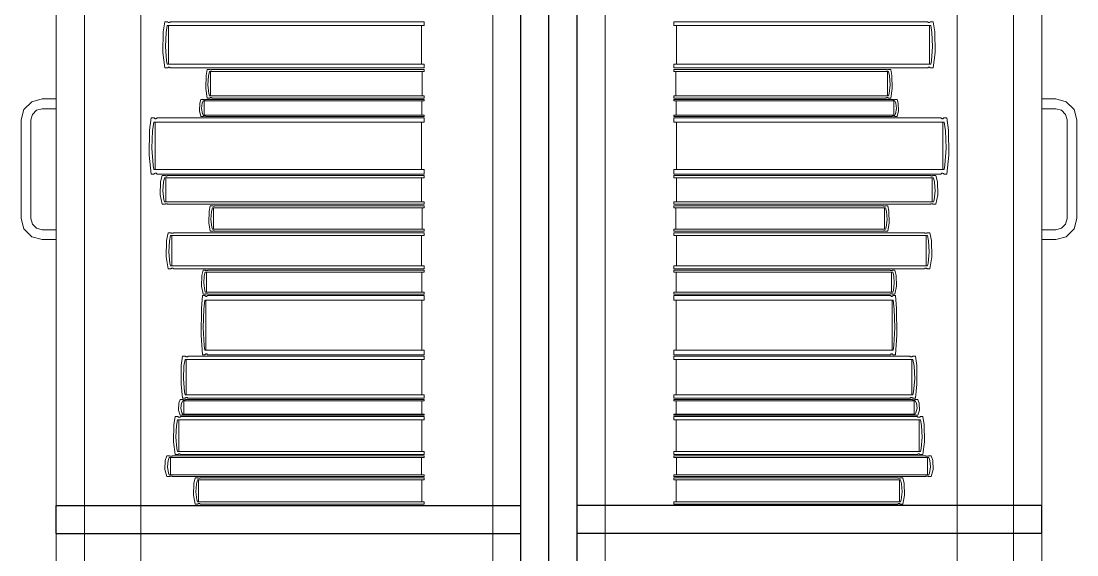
# Model space of a CAD drawing. Header units: inches. Extents: x -19 to 5698, y -728 to 92.
# Drawn here: x 105.296 to 106.046, y 35.725 to 36.104 of the extents above; entities that cross this region are included whole.
import ezdxf

# ---------------------------------------------------------------- set-up
doc = ezdxf.new("R2010")
doc.units = ezdxf.units.IN
doc.header["$MEASUREMENT"] = 0
doc.set_wipeout_variables(frame=1)
doc.linetypes.add('Wipeout_Contour', pattern=[1, 0, -1])
doc.layers.add('Interior - Mobiliario', color=7, linetype='Continuous')

msp = doc.modelspace()

# ---------------------------------------------------------------- linework, layer by layer
at = {"layer": 'Interior - Mobiliario', "color": 175, "linetype": 'Continuous', "lineweight": 13}
for p, q in [((105.34118, 36.48), (105.34118, 35.02)), ((105.65118, 35.02), (105.65118, 36.48)), ((105.69118, 35.02), (105.69118, 36.48)), ((106.00118, 36.48), (106.00118, 35.02)), ((105.39818, 36.10378), (105.39718, 36.09659)), ((105.40019, 36.10378), (105.39818, 36.10378)), ((105.39918, 36.09625), (105.40003, 36.10116)), ((105.40003, 36.10116), (105.58252, 36.10116)), ((105.40029, 36.10366), (105.40019, 36.10378)), ((105.40052, 36.10346), (105.40029, 36.10366)), ((105.40078, 36.10332), (105.40052, 36.10346)), ((105.40104, 36.10324), (105.40078, 36.10332)), ((105.40095, 36.10116), (105.40095, 36.07361)), ((105.40132, 36.10324), (105.40104, 36.10324)), ((105.40158, 36.1033), (105.40132, 36.10324)), ((105.40184, 36.10342), (105.40158, 36.1033)), ((105.40208, 36.10361), (105.40184, 36.10342)), ((105.40223, 36.10378), (105.40208, 36.10361)), ((105.58252, 36.10378), (105.40223, 36.10378)), ((105.58068, 36.07361), (105.58068, 36.10116)), ((105.58252, 36.10116), (105.58252, 36.10378)), ((105.75984, 36.10116), (105.75984, 36.10378)), ((105.75984, 36.10378), (105.94013, 36.10378)), ((105.94234, 36.10116), (105.75984, 36.10116)), ((105.76168, 36.07361), (105.76168, 36.10116)), ((105.94013, 36.10378), (105.94029, 36.10361)), ((105.94029, 36.10361), (105.94052, 36.10342)), ((105.94052, 36.10342), (105.94078, 36.1033)), ((105.94078, 36.1033), (105.94105, 36.10324)), ((105.94105, 36.10324), (105.94132, 36.10324)), ((105.94132, 36.10324), (105.94159, 36.10332)), ((105.94141, 36.10116), (105.94141, 36.07361)), ((105.94159, 36.10332), (105.94184, 36.10346)), ((105.94184, 36.10346), (105.94207, 36.10366)), ((105.94207, 36.10366), (105.94218, 36.10378)), ((105.94218, 36.10378), (105.94418, 36.10378)), ((105.94318, 36.09625), (105.94234, 36.10116)), ((105.94418, 36.10378), (105.94519, 36.09659)), ((105.39718, 36.09659), (105.39695, 36.08192)), ((105.39871, 36.08615), (105.39918, 36.09625)), ((105.94365, 36.08615), (105.94318, 36.09625)), ((105.94519, 36.09659), (105.94542, 36.08192)), ((105.39948, 36.0761), (105.39871, 36.08615)), ((105.94288, 36.0761), (105.94365, 36.08615)), ((105.39695, 36.08192), (105.39818, 36.07099)), ((105.40003, 36.07361), (105.39948, 36.0761)), ((105.94234, 36.07361), (105.94288, 36.0761)), ((105.94542, 36.08192), (105.94418, 36.07099)), ((105.39818, 36.07099), (105.40019, 36.07099)), ((105.58252, 36.07361), (105.40003, 36.07361)), ((105.40019, 36.07099), (105.40034, 36.07116)), ((105.40034, 36.07116), (105.40058, 36.07135)), ((105.40058, 36.07135), (105.40083, 36.07147)), ((105.40083, 36.07147), (105.4011, 36.07153)), ((105.4011, 36.07153), (105.40137, 36.07153)), ((105.40137, 36.07153), (105.40164, 36.07145)), ((105.40164, 36.07145), (105.40189, 36.07131)), ((105.40189, 36.07131), (105.40213, 36.07111)), ((105.40213, 36.07111), (105.40223, 36.07099)), ((105.40223, 36.07099), (105.58252, 36.07099)), ((105.42841, 36.06999), (105.42757, 36.06552)), ((105.43009, 36.06999), (105.42841, 36.06999)), ((105.42924, 36.0653), (105.42995, 36.06836)), ((105.42995, 36.06836), (105.58252, 36.06836)), ((105.43017, 36.06991), (105.43009, 36.06999)), ((105.43037, 36.06978), (105.43017, 36.06991)), ((105.43058, 36.0697), (105.43037, 36.06978)), ((105.4308, 36.06965), (105.43058, 36.0697)), ((105.43072, 36.06836), (105.43072, 36.05124)), ((105.43103, 36.06965), (105.4308, 36.06965)), ((105.43125, 36.06968), (105.43103, 36.06965)), ((105.43147, 36.06976), (105.43125, 36.06968)), ((105.43167, 36.06988), (105.43147, 36.06976)), ((105.43179, 36.06999), (105.43167, 36.06988)), ((105.58252, 36.06999), (105.43179, 36.06999)), ((105.58098, 36.05124), (105.58098, 36.06836)), ((105.58252, 36.07099), (105.58252, 36.07361)), ((105.58252, 36.06836), (105.58252, 36.06999)), ((105.75984, 36.07099), (105.75984, 36.07361)), ((105.75984, 36.07361), (105.94234, 36.07361)), ((105.94013, 36.07099), (105.75984, 36.07099)), ((105.75984, 36.06836), (105.75984, 36.06999)), ((105.75984, 36.06999), (105.91057, 36.06999)), ((105.91241, 36.06836), (105.75984, 36.06836)), ((105.76138, 36.05124), (105.76138, 36.06836)), ((105.91057, 36.06999), (105.9107, 36.06988)), ((105.9107, 36.06988), (105.9109, 36.06976)), ((105.9109, 36.06976), (105.91111, 36.06968)), ((105.91111, 36.06968), (105.91133, 36.06965)), ((105.91133, 36.06965), (105.91156, 36.06965)), ((105.91156, 36.06965), (105.91178, 36.0697)), ((105.91164, 36.06836), (105.91164, 36.05124)), ((105.91178, 36.0697), (105.912, 36.06978)), ((105.912, 36.06978), (105.91219, 36.06991)), ((105.91219, 36.06991), (105.91228, 36.06999)), ((105.91228, 36.06999), (105.91395, 36.06999)), ((105.91312, 36.0653), (105.91241, 36.06836)), ((105.91395, 36.06999), (105.9148, 36.06552)), ((105.94024, 36.07111), (105.94013, 36.07099)), ((105.94047, 36.07131), (105.94024, 36.07111)), ((105.94072, 36.07145), (105.94047, 36.07131)), ((105.94099, 36.07153), (105.94072, 36.07145)), ((105.94126, 36.07153), (105.94099, 36.07153)), ((105.94153, 36.07147), (105.94126, 36.07153)), ((105.94179, 36.07135), (105.94153, 36.07147)), ((105.94202, 36.07116), (105.94179, 36.07135)), ((105.94218, 36.07099), (105.94202, 36.07116)), ((105.94418, 36.07099), (105.94218, 36.07099)), ((105.42757, 36.06552), (105.42738, 36.0564)), ((105.42885, 36.05903), (105.42924, 36.0653)), ((105.91351, 36.05903), (105.91312, 36.0653)), ((105.9148, 36.06552), (105.91499, 36.0564)), ((105.42738, 36.0564), (105.42841, 36.04961)), ((105.4295, 36.05278), (105.42885, 36.05903)), ((105.42995, 36.05124), (105.4295, 36.05278)), ((105.91241, 36.05124), (105.91287, 36.05278)), ((105.91287, 36.05278), (105.91351, 36.05903)), ((105.91499, 36.0564), (105.91395, 36.04961)), ((105.30368, 36.04699), (105.29819, 36.0415)), ((105.31118, 36.049), (105.30368, 36.04699)), ((105.32118, 36.049), (105.31118, 36.049)), ((105.32118, 36.042), (105.32118, 36.049)), ((105.42303, 36.04597), (105.42283, 36.04058)), ((105.4239, 36.04861), (105.42303, 36.04597)), ((105.42562, 36.04861), (105.4239, 36.04861)), ((105.42435, 36.04214), (105.42476, 36.04584)), ((105.42476, 36.04584), (105.42548, 36.04764)), ((105.42548, 36.04764), (105.58252, 36.04764)), ((105.42571, 36.04856), (105.42562, 36.04861)), ((105.42591, 36.04849), (105.42571, 36.04856)), ((105.42613, 36.04844), (105.42591, 36.04849)), ((105.42636, 36.04841), (105.42613, 36.04844)), ((105.42628, 36.04764), (105.42628, 36.03753)), ((105.42659, 36.04841), (105.42636, 36.04841)), ((105.42682, 36.04843), (105.42659, 36.04841)), ((105.42704, 36.04847), (105.42682, 36.04843)), ((105.42725, 36.04854), (105.42704, 36.04847)), ((105.42738, 36.04861), (105.42725, 36.04854)), ((105.58252, 36.04861), (105.42738, 36.04861)), ((105.42841, 36.04961), (105.43009, 36.04961)), ((105.58252, 36.05124), (105.42995, 36.05124)), ((105.43009, 36.04961), (105.43021, 36.04972)), ((105.43021, 36.04972), (105.43041, 36.04983)), ((105.43041, 36.04983), (105.43063, 36.04991)), ((105.43063, 36.04991), (105.43085, 36.04995)), ((105.43085, 36.04995), (105.43108, 36.04994)), ((105.43108, 36.04994), (105.4313, 36.0499)), ((105.4313, 36.0499), (105.43151, 36.04981)), ((105.43151, 36.04981), (105.43171, 36.04969)), ((105.43171, 36.04969), (105.43179, 36.04961)), ((105.43179, 36.04961), (105.58252, 36.04961)), ((105.58094, 36.03753), (105.58094, 36.04764)), ((105.58252, 36.04961), (105.58252, 36.05124)), ((105.58252, 36.04764), (105.58252, 36.04861)), ((105.75984, 36.04961), (105.75984, 36.05124)), ((105.75984, 36.05124), (105.91241, 36.05124)), ((105.91057, 36.04961), (105.75984, 36.04961)), ((105.75984, 36.04764), (105.75984, 36.04861)), ((105.75984, 36.04861), (105.91498, 36.04861)), ((105.91688, 36.04764), (105.75984, 36.04764)), ((105.76142, 36.03753), (105.76142, 36.04764)), ((105.91066, 36.04969), (105.91057, 36.04961)), ((105.91085, 36.04981), (105.91066, 36.04969)), ((105.91106, 36.0499), (105.91085, 36.04981)), ((105.91128, 36.04994), (105.91106, 36.0499)), ((105.91151, 36.04995), (105.91128, 36.04994)), ((105.91174, 36.04991), (105.91151, 36.04995)), ((105.91195, 36.04983), (105.91174, 36.04991)), ((105.91215, 36.04972), (105.91195, 36.04983)), ((105.91228, 36.04961), (105.91215, 36.04972)), ((105.91395, 36.04961), (105.91228, 36.04961)), ((105.91498, 36.04861), (105.91511, 36.04854)), ((105.91511, 36.04854), (105.91532, 36.04847)), ((105.91532, 36.04847), (105.91554, 36.04843)), ((105.91554, 36.04843), (105.91577, 36.04841)), ((105.91577, 36.04841), (105.916, 36.04841)), ((105.916, 36.04841), (105.91623, 36.04844)), ((105.91609, 36.04764), (105.91609, 36.03753)), ((105.91623, 36.04844), (105.91645, 36.04849)), ((105.91645, 36.04849), (105.91665, 36.04856)), ((105.91665, 36.04856), (105.91674, 36.04861)), ((105.91674, 36.04861), (105.91846, 36.04861)), ((105.91761, 36.04584), (105.91688, 36.04764)), ((105.91801, 36.04214), (105.91761, 36.04584)), ((105.91846, 36.04861), (105.91933, 36.04597)), ((105.91933, 36.04597), (105.91953, 36.04058)), ((106.02118, 36.049), (106.03118, 36.049)), ((106.02118, 36.042), (106.02118, 36.049)), ((106.03118, 36.049), (106.03868, 36.04699)), ((106.03868, 36.04699), (106.04417, 36.0415)), ((105.29819, 36.0415), (105.29618, 36.034)), ((105.30318, 36.034), (105.30425, 36.038)), ((105.30425, 36.038), (105.30718, 36.04093)), ((105.30718, 36.04093), (105.31118, 36.042)), ((105.31118, 36.042), (105.32118, 36.042)), ((105.42283, 36.04058), (105.4239, 36.03657)), ((105.42501, 36.03844), (105.42435, 36.04214)), ((105.42548, 36.03753), (105.42501, 36.03844)), ((105.58252, 36.03753), (105.42548, 36.03753)), ((105.58252, 36.03657), (105.58252, 36.03753)), ((105.75984, 36.03657), (105.75984, 36.03753)), ((105.75984, 36.03753), (105.91688, 36.03753)), ((105.91688, 36.03753), (105.91735, 36.03844)), ((105.91735, 36.03844), (105.91801, 36.04214)), ((105.91953, 36.04058), (105.91846, 36.03657)), ((106.03118, 36.042), (106.02118, 36.042)), ((106.03518, 36.04093), (106.03118, 36.042)), ((106.03811, 36.038), (106.03518, 36.04093)), ((106.03918, 36.034), (106.03811, 36.038)), ((106.04417, 36.0415), (106.04618, 36.034)), ((105.29618, 36.034), (105.29618, 35.964)), ((105.30318, 35.964), (105.30318, 36.034)), ((105.38852, 36.03557), (105.38745, 36.02678)), ((105.39062, 36.03557), (105.38852, 36.03557)), ((105.38956, 36.02637), (105.39046, 36.03236)), ((105.39046, 36.03236), (105.58252, 36.03236)), ((105.39073, 36.03541), (105.39062, 36.03557)), ((105.39098, 36.03517), (105.39073, 36.03541)), ((105.39124, 36.035), (105.39098, 36.03517)), ((105.39152, 36.03491), (105.39124, 36.035)), ((105.39143, 36.03236), (105.39143, 35.99872)), ((105.39181, 36.0349), (105.39152, 36.03491)), ((105.39209, 36.03497), (105.39181, 36.0349)), ((105.39236, 36.03512), (105.39209, 36.03497)), ((105.39261, 36.03535), (105.39236, 36.03512)), ((105.39277, 36.03557), (105.39261, 36.03535)), ((105.58252, 36.03557), (105.39277, 36.03557)), ((105.4239, 36.03657), (105.42562, 36.03657)), ((105.42562, 36.03657), (105.42575, 36.03663)), ((105.42575, 36.03663), (105.42596, 36.0367)), ((105.42596, 36.0367), (105.42618, 36.03675)), ((105.42618, 36.03675), (105.42641, 36.03677)), ((105.42641, 36.03677), (105.42664, 36.03677)), ((105.42664, 36.03677), (105.42687, 36.03674)), ((105.42687, 36.03674), (105.42709, 36.03669)), ((105.42709, 36.03669), (105.42729, 36.03662)), ((105.42729, 36.03662), (105.42738, 36.03657)), ((105.42738, 36.03657), (105.58252, 36.03657)), ((105.58058, 35.99872), (105.58058, 36.03236)), ((105.58252, 36.03236), (105.58252, 36.03557)), ((105.91498, 36.03657), (105.75984, 36.03657)), ((105.75984, 36.03236), (105.75984, 36.03557)), ((105.75984, 36.03557), (105.94959, 36.03557)), ((105.95191, 36.03236), (105.75984, 36.03236)), ((105.76178, 35.99872), (105.76178, 36.03236)), ((105.91507, 36.03662), (105.91498, 36.03657)), ((105.91527, 36.03669), (105.91507, 36.03662)), ((105.91549, 36.03674), (105.91527, 36.03669)), ((105.91572, 36.03677), (105.91549, 36.03674)), ((105.91595, 36.03677), (105.91572, 36.03677)), ((105.91618, 36.03675), (105.91595, 36.03677)), ((105.9164, 36.0367), (105.91618, 36.03675)), ((105.91661, 36.03663), (105.9164, 36.0367)), ((105.91674, 36.03657), (105.91661, 36.03663)), ((105.91846, 36.03657), (105.91674, 36.03657)), ((105.94959, 36.03557), (105.94975, 36.03535)), ((105.94975, 36.03535), (105.95, 36.03512)), ((105.95, 36.03512), (105.95027, 36.03497)), ((105.95027, 36.03497), (105.95055, 36.0349)), ((105.95055, 36.0349), (105.95084, 36.03491)), ((105.95084, 36.03491), (105.95112, 36.035)), ((105.95094, 36.03236), (105.95094, 35.99872)), ((105.95112, 36.035), (105.95139, 36.03517)), ((105.95139, 36.03517), (105.95163, 36.03541)), ((105.95163, 36.03541), (105.95174, 36.03557)), ((105.95174, 36.03557), (105.95385, 36.03557)), ((105.9528, 36.02637), (105.95191, 36.03236)), ((105.95385, 36.03557), (105.95491, 36.02678)), ((106.03918, 35.964), (106.03918, 36.034)), ((106.04618, 36.034), (106.04618, 35.964)), ((105.38745, 36.02678), (105.38721, 36.00887)), ((105.38907, 36.01404), (105.38956, 36.02637)), ((105.95329, 36.01404), (105.9528, 36.02637)), ((105.95491, 36.02678), (105.95515, 36.00887)), ((105.38721, 36.00887), (105.38852, 35.99551)), ((105.38988, 36.00176), (105.38907, 36.01404)), ((105.95248, 36.00176), (105.95329, 36.01404)), ((105.95515, 36.00887), (105.95385, 35.99551)), ((105.39046, 35.99872), (105.38988, 36.00176)), ((105.95191, 35.99872), (105.95248, 36.00176)), ((105.38852, 35.99551), (105.39062, 35.99551)), ((105.58252, 35.99872), (105.39046, 35.99872)), ((105.39062, 35.99551), (105.39078, 35.99573)), ((105.39078, 35.99573), (105.39103, 35.99596)), ((105.39103, 35.99596), (105.3913, 35.99611)), ((105.3913, 35.99611), (105.39159, 35.99618)), ((105.39159, 35.99618), (105.39187, 35.99618)), ((105.39187, 35.99618), (105.39215, 35.99608)), ((105.39215, 35.99608), (105.39242, 35.99591)), ((105.39242, 35.99591), (105.39266, 35.99567)), ((105.39266, 35.99567), (105.39277, 35.99551)), ((105.39277, 35.99551), (105.58252, 35.99551)), ((105.39628, 35.99451), (105.39527, 35.99003)), ((105.39831, 35.99451), (105.39628, 35.99451)), ((105.39729, 35.98982), (105.39815, 35.99288)), ((105.39815, 35.99288), (105.58252, 35.99288)), ((105.39841, 35.99444), (105.39831, 35.99451)), ((105.39865, 35.99431), (105.39841, 35.99444)), ((105.3989, 35.99422), (105.39865, 35.99431)), ((105.39917, 35.99418), (105.3989, 35.99422)), ((105.39908, 35.99288), (105.39908, 35.9757)), ((105.39945, 35.99417), (105.39917, 35.99418)), ((105.39972, 35.99421), (105.39945, 35.99417)), ((105.39998, 35.99429), (105.39972, 35.99421)), ((105.40022, 35.99441), (105.39998, 35.99429)), ((105.40037, 35.99451), (105.40022, 35.99441)), ((105.58252, 35.99451), (105.40037, 35.99451)), ((105.58066, 35.9757), (105.58066, 35.99288)), ((105.58252, 35.99551), (105.58252, 35.99872)), ((105.58252, 35.99288), (105.58252, 35.99451)), ((105.75984, 35.99551), (105.75984, 35.99872)), ((105.75984, 35.99872), (105.95191, 35.99872)), ((105.94959, 35.99551), (105.75984, 35.99551)), ((105.75984, 35.99288), (105.75984, 35.99451)), ((105.75984, 35.99451), (105.94199, 35.99451)), ((105.94422, 35.99288), (105.75984, 35.99288)), ((105.7617, 35.9757), (105.7617, 35.99288)), ((105.94199, 35.99451), (105.94214, 35.99441)), ((105.94214, 35.99441), (105.94238, 35.99429)), ((105.94238, 35.99429), (105.94264, 35.99421)), ((105.94264, 35.99421), (105.94292, 35.99417)), ((105.94292, 35.99417), (105.94319, 35.99418)), ((105.94319, 35.99418), (105.94346, 35.99422)), ((105.94328, 35.99288), (105.94328, 35.9757)), ((105.94346, 35.99422), (105.94372, 35.99431)), ((105.94372, 35.99431), (105.94395, 35.99444)), ((105.94395, 35.99444), (105.94405, 35.99451)), ((105.94405, 35.99451), (105.94608, 35.99451)), ((105.94507, 35.98982), (105.94422, 35.99288)), ((105.94608, 35.99451), (105.9471, 35.99003)), ((105.9497, 35.99567), (105.94959, 35.99551)), ((105.94994, 35.99591), (105.9497, 35.99567)), ((105.95021, 35.99608), (105.94994, 35.99591)), ((105.95049, 35.99618), (105.95021, 35.99608)), ((105.95078, 35.99618), (105.95049, 35.99618)), ((105.95106, 35.99611), (105.95078, 35.99618)), ((105.95133, 35.99596), (105.95106, 35.99611)), ((105.95158, 35.99573), (105.95133, 35.99596)), ((105.95174, 35.99551), (105.95158, 35.99573)), ((105.95385, 35.99551), (105.95174, 35.99551)), ((105.39527, 35.99003), (105.39503, 35.98088)), ((105.39682, 35.98352), (105.39729, 35.98982)), ((105.94555, 35.98352), (105.94507, 35.98982)), ((105.9471, 35.99003), (105.94733, 35.98088)), ((105.39503, 35.98088), (105.39628, 35.97407)), ((105.39759, 35.97725), (105.39682, 35.98352)), ((105.94477, 35.97725), (105.94555, 35.98352)), ((105.94733, 35.98088), (105.94608, 35.97407)), ((105.39628, 35.97407), (105.39831, 35.97407)), ((105.39815, 35.9757), (105.39759, 35.97725)), ((105.58252, 35.9757), (105.39815, 35.9757)), ((105.39831, 35.97407), (105.39846, 35.97418)), ((105.39846, 35.97418), (105.3987, 35.97429)), ((105.3987, 35.97429), (105.39896, 35.97437)), ((105.39896, 35.97437), (105.39923, 35.97441)), ((105.39923, 35.97441), (105.39951, 35.9744)), ((105.39951, 35.9744), (105.39978, 35.97436)), ((105.39978, 35.97436), (105.40003, 35.97427)), ((105.40003, 35.97427), (105.40027, 35.97414)), ((105.40027, 35.97414), (105.40037, 35.97407)), ((105.40037, 35.97407), (105.58252, 35.97407)), ((105.43057, 35.97307), (105.42974, 35.96908)), ((105.43222, 35.97307), (105.43057, 35.97307)), ((105.43139, 35.96889), (105.43209, 35.97161)), ((105.43209, 35.97161), (105.58252, 35.97161)), ((105.43231, 35.97299), (105.43222, 35.97307)), ((105.4325, 35.97288), (105.43231, 35.97299)), ((105.43271, 35.97281), (105.4325, 35.97288)), ((105.43293, 35.97277), (105.43271, 35.97281)), ((105.43285, 35.97161), (105.43285, 35.95633)), ((105.43315, 35.97276), (105.43293, 35.97277)), ((105.43337, 35.97279), (105.43315, 35.97276)), ((105.43359, 35.97286), (105.43337, 35.97279)), ((105.43378, 35.97297), (105.43359, 35.97286)), ((105.43391, 35.97307), (105.43378, 35.97297)), ((105.58252, 35.97307), (105.43391, 35.97307)), ((105.58101, 35.95633), (105.58101, 35.97161)), ((105.58252, 35.97407), (105.58252, 35.9757)), ((105.58252, 35.97161), (105.58252, 35.97307)), ((105.75984, 35.97407), (105.75984, 35.9757)), ((105.75984, 35.9757), (105.94422, 35.9757)), ((105.94199, 35.97407), (105.75984, 35.97407)), ((105.75984, 35.97161), (105.75984, 35.97307)), ((105.75984, 35.97307), (105.90846, 35.97307)), ((105.91027, 35.97161), (105.75984, 35.97161)), ((105.76136, 35.95633), (105.76136, 35.97161)), ((105.90846, 35.97307), (105.90858, 35.97297)), ((105.90858, 35.97297), (105.90878, 35.97286)), ((105.90878, 35.97286), (105.90899, 35.97279)), ((105.90899, 35.97279), (105.90921, 35.97276)), ((105.90921, 35.97276), (105.90943, 35.97277)), ((105.90943, 35.97277), (105.90965, 35.97281)), ((105.90951, 35.97161), (105.90951, 35.95633)), ((105.90965, 35.97281), (105.90986, 35.97288)), ((105.90986, 35.97288), (105.91005, 35.97299)), ((105.91005, 35.97299), (105.91014, 35.97307)), ((105.91014, 35.97307), (105.91179, 35.97307)), ((105.91097, 35.96889), (105.91027, 35.97161)), ((105.91179, 35.97307), (105.91262, 35.96908)), ((105.94209, 35.97414), (105.94199, 35.97407)), ((105.94233, 35.97427), (105.94209, 35.97414)), ((105.94259, 35.97436), (105.94233, 35.97427)), ((105.94285, 35.9744), (105.94259, 35.97436)), ((105.94313, 35.97441), (105.94285, 35.9744)), ((105.9434, 35.97437), (105.94313, 35.97441)), ((105.94366, 35.97429), (105.9434, 35.97437)), ((105.9439, 35.97418), (105.94366, 35.97429)), ((105.94405, 35.97407), (105.9439, 35.97418)), ((105.94608, 35.97407), (105.94405, 35.97407)), ((105.94422, 35.9757), (105.94477, 35.97725)), ((105.29618, 35.964), (105.29819, 35.9565)), ((105.30425, 35.96), (105.30318, 35.964)), ((105.42974, 35.96908), (105.42955, 35.96094)), ((105.43101, 35.96329), (105.43139, 35.96889)), ((105.43164, 35.95771), (105.43101, 35.96329)), ((105.91072, 35.95771), (105.91136, 35.96329)), ((105.91136, 35.96329), (105.91097, 35.96889)), ((105.91262, 35.96908), (105.91281, 35.96094)), ((106.03811, 35.96), (106.03918, 35.964)), ((106.04618, 35.964), (106.04417, 35.9565)), ((105.29819, 35.9565), (105.30368, 35.95101)), ((105.30718, 35.95707), (105.30425, 35.96)), ((105.31118, 35.956), (105.30718, 35.95707)), ((105.32118, 35.956), (105.31118, 35.956)), ((105.32118, 35.949), (105.32118, 35.956)), ((105.42955, 35.96094), (105.43057, 35.95487)), ((105.43209, 35.95633), (105.43164, 35.95771)), ((105.58252, 35.95633), (105.43209, 35.95633)), ((105.43235, 35.95497), (105.43255, 35.95507)), ((105.43255, 35.95507), (105.43276, 35.95514)), ((105.43276, 35.95514), (105.43298, 35.95518)), ((105.43298, 35.95518), (105.4332, 35.95517)), ((105.4332, 35.95517), (105.43342, 35.95513)), ((105.43342, 35.95513), (105.43363, 35.95505)), ((105.43363, 35.95505), (105.43382, 35.95494)), ((105.58252, 35.95487), (105.58252, 35.95633)), ((105.75984, 35.95487), (105.75984, 35.95633)), ((105.75984, 35.95633), (105.91027, 35.95633)), ((105.90873, 35.95505), (105.90854, 35.95494)), ((105.90894, 35.95513), (105.90873, 35.95505)), ((105.90916, 35.95517), (105.90894, 35.95513)), ((105.90938, 35.95518), (105.90916, 35.95517)), ((105.90961, 35.95514), (105.90938, 35.95518)), ((105.90982, 35.95507), (105.90961, 35.95514)), ((105.91001, 35.95497), (105.90982, 35.95507)), ((105.91027, 35.95633), (105.91072, 35.95771)), ((105.91281, 35.96094), (105.91179, 35.95487)), ((106.02118, 35.956), (106.03118, 35.956)), ((106.02118, 35.949), (106.02118, 35.956)), ((106.03118, 35.956), (106.03518, 35.95707)), ((106.03518, 35.95707), (106.03811, 35.96)), ((106.04417, 35.9565), (106.03868, 35.95101)), ((105.30368, 35.95101), (105.31118, 35.949)), ((105.31118, 35.949), (105.32118, 35.949)), ((105.39954, 35.94825), (105.39932, 35.93677)), ((105.40054, 35.95387), (105.39954, 35.94825)), ((105.40252, 35.95387), (105.40054, 35.95387)), ((105.40106, 35.94008), (105.40152, 35.94798)), ((105.40152, 35.94798), (105.40236, 35.95182)), ((105.40236, 35.95182), (105.58252, 35.95182)), ((105.40262, 35.95377), (105.40252, 35.95387)), ((105.40285, 35.95362), (105.40262, 35.95377)), ((105.4031, 35.95351), (105.40285, 35.95362)), ((105.40336, 35.95345), (105.4031, 35.95351)), ((105.40327, 35.95182), (105.40327, 35.93027)), ((105.40363, 35.95344), (105.40336, 35.95345)), ((105.40389, 35.95349), (105.40363, 35.95344)), ((105.40415, 35.95359), (105.40389, 35.95349)), ((105.40438, 35.95373), (105.40415, 35.95359)), ((105.40453, 35.95387), (105.40438, 35.95373)), ((105.58252, 35.95387), (105.40453, 35.95387)), ((105.43057, 35.95487), (105.43222, 35.95487)), ((105.43222, 35.95487), (105.43235, 35.95497)), ((105.43382, 35.95494), (105.43391, 35.95487)), ((105.43391, 35.95487), (105.58252, 35.95487)), ((105.5807, 35.93027), (105.5807, 35.95182)), ((105.58252, 35.95182), (105.58252, 35.95387)), ((105.90846, 35.95487), (105.75984, 35.95487)), ((105.75984, 35.95182), (105.75984, 35.95387)), ((105.75984, 35.95387), (105.93783, 35.95387)), ((105.94001, 35.95182), (105.75984, 35.95182)), ((105.76166, 35.93027), (105.76166, 35.95182)), ((105.90854, 35.95494), (105.90846, 35.95487)), ((105.91014, 35.95487), (105.91001, 35.95497)), ((105.91179, 35.95487), (105.91014, 35.95487)), ((105.93783, 35.95387), (105.93798, 35.95373)), ((105.93798, 35.95373), (105.93822, 35.95359)), ((105.93822, 35.95359), (105.93847, 35.95349)), ((105.93847, 35.95349), (105.93873, 35.95344)), ((105.93873, 35.95344), (105.939, 35.95345)), ((105.939, 35.95345), (105.93927, 35.95351)), ((105.9391, 35.95182), (105.9391, 35.93027)), ((105.93927, 35.95351), (105.93952, 35.95362)), ((105.93952, 35.95362), (105.93975, 35.95377)), ((105.93975, 35.95377), (105.93985, 35.95387)), ((105.93985, 35.95387), (105.94183, 35.95387)), ((105.94084, 35.94798), (105.94001, 35.95182)), ((105.9413, 35.94008), (105.94084, 35.94798)), ((105.94183, 35.95387), (105.94282, 35.94825)), ((105.94282, 35.94825), (105.94305, 35.93677)), ((106.03118, 35.949), (106.02118, 35.949)), ((106.03868, 35.95101), (106.03118, 35.949)), ((105.40182, 35.93222), (105.40106, 35.94008)), ((105.94055, 35.93222), (105.9413, 35.94008)), ((105.39932, 35.93677), (105.40054, 35.92822)), ((105.94305, 35.93677), (105.94183, 35.92822)), ((105.40054, 35.92822), (105.40252, 35.92822)), ((105.40236, 35.93027), (105.40182, 35.93222)), ((105.58252, 35.93027), (105.40236, 35.93027)), ((105.40252, 35.92822), (105.40267, 35.92836)), ((105.40267, 35.92836), (105.4029, 35.9285)), ((105.4029, 35.9285), (105.40315, 35.9286)), ((105.40315, 35.9286), (105.40342, 35.92865)), ((105.40342, 35.92865), (105.40369, 35.92864)), ((105.40369, 35.92864), (105.40395, 35.92858)), ((105.40395, 35.92858), (105.4042, 35.92847)), ((105.4042, 35.92847), (105.40443, 35.92832)), ((105.40443, 35.92832), (105.40453, 35.92822)), ((105.40453, 35.92822), (105.58252, 35.92822)), ((105.42547, 35.92722), (105.42461, 35.92349)), ((105.42718, 35.92722), (105.42547, 35.92722)), ((105.42632, 35.92332), (105.42704, 35.92586)), ((105.42704, 35.92586), (105.58252, 35.92586)), ((105.42727, 35.92715), (105.42718, 35.92722)), ((105.42746, 35.92705), (105.42727, 35.92715)), ((105.42768, 35.92698), (105.42746, 35.92705)), ((105.42791, 35.92694), (105.42768, 35.92698)), ((105.42783, 35.92586), (105.42783, 35.9116)), ((105.42814, 35.92693), (105.42791, 35.92694)), ((105.42837, 35.92697), (105.42814, 35.92693)), ((105.42859, 35.92703), (105.42837, 35.92697)), ((105.42879, 35.92713), (105.42859, 35.92703)), ((105.42892, 35.92722), (105.42879, 35.92713)), ((105.58252, 35.92722), (105.42892, 35.92722)), ((105.58095, 35.9116), (105.58095, 35.92586)), ((105.58252, 35.92822), (105.58252, 35.93027)), ((105.58252, 35.92586), (105.58252, 35.92722)), ((105.75984, 35.92822), (105.75984, 35.93027)), ((105.75984, 35.93027), (105.94001, 35.93027)), ((105.93783, 35.92822), (105.75984, 35.92822)), ((105.75984, 35.92586), (105.75984, 35.92722)), ((105.75984, 35.92722), (105.91344, 35.92722)), ((105.91532, 35.92586), (105.75984, 35.92586)), ((105.76141, 35.9116), (105.76141, 35.92586)), ((105.91344, 35.92722), (105.91357, 35.92713)), ((105.91357, 35.92713), (105.91378, 35.92703)), ((105.91378, 35.92703), (105.914, 35.92697)), ((105.914, 35.92697), (105.91422, 35.92693)), ((105.91422, 35.92693), (105.91446, 35.92694)), ((105.91446, 35.92694), (105.91468, 35.92698)), ((105.91454, 35.92586), (105.91454, 35.9116)), ((105.91468, 35.92698), (105.9149, 35.92705)), ((105.9149, 35.92705), (105.9151, 35.92715)), ((105.9151, 35.92715), (105.91518, 35.92722)), ((105.91518, 35.92722), (105.91689, 35.92722)), ((105.91604, 35.92332), (105.91532, 35.92586)), ((105.91689, 35.92722), (105.91775, 35.92349)), ((105.93793, 35.92832), (105.93783, 35.92822)), ((105.93816, 35.92847), (105.93793, 35.92832)), ((105.93841, 35.92858), (105.93816, 35.92847)), ((105.93868, 35.92864), (105.93841, 35.92858)), ((105.93894, 35.92865), (105.93868, 35.92864)), ((105.93921, 35.9286), (105.93894, 35.92865)), ((105.93946, 35.9285), (105.93921, 35.9286)), ((105.9397, 35.92836), (105.93946, 35.9285)), ((105.93985, 35.92822), (105.9397, 35.92836)), ((105.94183, 35.92822), (105.93985, 35.92822)), ((105.94001, 35.93027), (105.94055, 35.93222)), ((105.42461, 35.92349), (105.42442, 35.9159)), ((105.42592, 35.91809), (105.42632, 35.92332)), ((105.42658, 35.91288), (105.42592, 35.91809)), ((105.91579, 35.91288), (105.91644, 35.91809)), ((105.91644, 35.91809), (105.91604, 35.92332)), ((105.91775, 35.92349), (105.91795, 35.9159)), ((105.42442, 35.9159), (105.42547, 35.91024)), ((105.42547, 35.91024), (105.42718, 35.91024)), ((105.42704, 35.9116), (105.42658, 35.91288)), ((105.58252, 35.9116), (105.42704, 35.9116)), ((105.42718, 35.91024), (105.42731, 35.91033)), ((105.42731, 35.91033), (105.42751, 35.91043)), ((105.42751, 35.91043), (105.42773, 35.91049)), ((105.42773, 35.91049), (105.42796, 35.91052)), ((105.42796, 35.91052), (105.42819, 35.91052)), ((105.42819, 35.91052), (105.42842, 35.91048)), ((105.42842, 35.91048), (105.42863, 35.91041)), ((105.42863, 35.91041), (105.42883, 35.9103)), ((105.42883, 35.9103), (105.42892, 35.91024)), ((105.42892, 35.91024), (105.58252, 35.91024)), ((105.58252, 35.91024), (105.58252, 35.9116)), ((105.75984, 35.91024), (105.75984, 35.9116)), ((105.75984, 35.9116), (105.91532, 35.9116)), ((105.91344, 35.91024), (105.75984, 35.91024)), ((105.91353, 35.9103), (105.91344, 35.91024)), ((105.91373, 35.91041), (105.91353, 35.9103)), ((105.91395, 35.91048), (105.91373, 35.91041)), ((105.91417, 35.91052), (105.91395, 35.91048)), ((105.9144, 35.91052), (105.91417, 35.91052)), ((105.91463, 35.91049), (105.9144, 35.91052)), ((105.91485, 35.91043), (105.91463, 35.91049)), ((105.91505, 35.91033), (105.91485, 35.91043)), ((105.91518, 35.91024), (105.91505, 35.91033)), ((105.91689, 35.91024), (105.91518, 35.91024)), ((105.91532, 35.9116), (105.91579, 35.91288)), ((105.91795, 35.9159), (105.91689, 35.91024)), ((105.42509, 35.90924), (105.42422, 35.89998)), ((105.4268, 35.90924), (105.42509, 35.90924)), ((105.42594, 35.89954), (105.42666, 35.90586)), ((105.42666, 35.90586), (105.58252, 35.90586)), ((105.42688, 35.90907), (105.4268, 35.90924)), ((105.42708, 35.90882), (105.42688, 35.90907)), ((105.4273, 35.90864), (105.42708, 35.90882)), ((105.42753, 35.90854), (105.4273, 35.90864)), ((105.42745, 35.90586), (105.42745, 35.87042)), ((105.42776, 35.90853), (105.42753, 35.90854)), ((105.42799, 35.90861), (105.42776, 35.90853)), ((105.42821, 35.90877), (105.42799, 35.90861)), ((105.42841, 35.90901), (105.42821, 35.90877)), ((105.42854, 35.90924), (105.42841, 35.90901)), ((105.58252, 35.90924), (105.42854, 35.90924)), ((105.58095, 35.87042), (105.58095, 35.90586)), ((105.58252, 35.90586), (105.58252, 35.90924)), ((105.75984, 35.90586), (105.75984, 35.90924)), ((105.75984, 35.90924), (105.91382, 35.90924)), ((105.9157, 35.90586), (105.75984, 35.90586)), ((105.76141, 35.87042), (105.76141, 35.90586)), ((105.91382, 35.90924), (105.91395, 35.90901)), ((105.91395, 35.90901), (105.91415, 35.90877)), ((105.91415, 35.90877), (105.91437, 35.90861)), ((105.91437, 35.90861), (105.9146, 35.90853)), ((105.9146, 35.90853), (105.91484, 35.90854)), ((105.91484, 35.90854), (105.91506, 35.90864)), ((105.91492, 35.90586), (105.91492, 35.87042)), ((105.91506, 35.90864), (105.91528, 35.90882)), ((105.91528, 35.90882), (105.91548, 35.90907)), ((105.91548, 35.90907), (105.91557, 35.90924)), ((105.91557, 35.90924), (105.91728, 35.90924)), ((105.91643, 35.89954), (105.9157, 35.90586)), ((105.91728, 35.90924), (105.91814, 35.89998)), ((105.42422, 35.89998), (105.42403, 35.88111)), ((105.42554, 35.88656), (105.42594, 35.89954)), ((105.91683, 35.88656), (105.91643, 35.89954)), ((105.91814, 35.89998), (105.91833, 35.88111)), ((105.42403, 35.88111), (105.42509, 35.86704)), ((105.42619, 35.87362), (105.42554, 35.88656)), ((105.91617, 35.87362), (105.91683, 35.88656)), ((105.91833, 35.88111), (105.91728, 35.86704)), ((105.42666, 35.87042), (105.42619, 35.87362)), ((105.9157, 35.87042), (105.91617, 35.87362)), ((105.41093, 35.86604), (105.40999, 35.8595)), ((105.41279, 35.86604), (105.41093, 35.86604)), ((105.41289, 35.86593), (105.41279, 35.86604)), ((105.4131, 35.86575), (105.41289, 35.86593)), ((105.41334, 35.86562), (105.4131, 35.86575)), ((105.41359, 35.86555), (105.41334, 35.86562)), ((105.41384, 35.86554), (105.41359, 35.86555)), ((105.41409, 35.8656), (105.41384, 35.86554)), ((105.41433, 35.86571), (105.41409, 35.8656)), ((105.41455, 35.86588), (105.41433, 35.86571)), ((105.41469, 35.86604), (105.41455, 35.86588)), ((105.58252, 35.86604), (105.41469, 35.86604)), ((105.42509, 35.86704), (105.4268, 35.86704)), ((105.58252, 35.87042), (105.42666, 35.87042)), ((105.4268, 35.86704), (105.42693, 35.86727)), ((105.42693, 35.86727), (105.42713, 35.86751)), ((105.42713, 35.86751), (105.42735, 35.86767)), ((105.42735, 35.86767), (105.42758, 35.86775)), ((105.42758, 35.86775), (105.42781, 35.86774)), ((105.42781, 35.86774), (105.42804, 35.86764)), ((105.42804, 35.86764), (105.42825, 35.86746)), ((105.42825, 35.86746), (105.42845, 35.86721)), ((105.42845, 35.86721), (105.42854, 35.86704)), ((105.42854, 35.86704), (105.58252, 35.86704)), ((105.58252, 35.86704), (105.58252, 35.87042)), ((105.58252, 35.86366), (105.58252, 35.86604)), ((105.75984, 35.86704), (105.75984, 35.87042)), ((105.75984, 35.87042), (105.9157, 35.87042)), ((105.91382, 35.86704), (105.75984, 35.86704)), ((105.75984, 35.86366), (105.75984, 35.86604)), ((105.75984, 35.86604), (105.92767, 35.86604)), ((105.91391, 35.86721), (105.91382, 35.86704)), ((105.91411, 35.86746), (105.91391, 35.86721)), ((105.91432, 35.86764), (105.91411, 35.86746)), ((105.91455, 35.86774), (105.91432, 35.86764)), ((105.91478, 35.86775), (105.91455, 35.86774)), ((105.91501, 35.86767), (105.91478, 35.86775)), ((105.91523, 35.86751), (105.91501, 35.86767)), ((105.91544, 35.86727), (105.91523, 35.86751)), ((105.91557, 35.86704), (105.91544, 35.86727)), ((105.91728, 35.86704), (105.91557, 35.86704)), ((105.92767, 35.86604), (105.92781, 35.86588)), ((105.92781, 35.86588), (105.92803, 35.86571)), ((105.92803, 35.86571), (105.92827, 35.8656)), ((105.92827, 35.8656), (105.92852, 35.86554)), ((105.92852, 35.86554), (105.92877, 35.86555)), ((105.92877, 35.86555), (105.92902, 35.86562)), ((105.92902, 35.86562), (105.92926, 35.86575)), ((105.92926, 35.86575), (105.92948, 35.86593)), ((105.92948, 35.86593), (105.92957, 35.86604)), ((105.92957, 35.86604), (105.93144, 35.86604)), ((105.93144, 35.86604), (105.93238, 35.8595)), ((105.40999, 35.8595), (105.40977, 35.84616)), ((105.41142, 35.85001), (105.41185, 35.85919)), ((105.41185, 35.85919), (105.41264, 35.86366)), ((105.41264, 35.86366), (105.58252, 35.86366)), ((105.4135, 35.86366), (105.4135, 35.8386)), ((105.58081, 35.8386), (105.58081, 35.86366)), ((105.92972, 35.86366), (105.75984, 35.86366)), ((105.76155, 35.8386), (105.76155, 35.86366)), ((105.92886, 35.86366), (105.92886, 35.8386)), ((105.93051, 35.85919), (105.92972, 35.86366)), ((105.93095, 35.85001), (105.93051, 35.85919)), ((105.93238, 35.8595), (105.93259, 35.84616)), ((105.41213, 35.84086), (105.41142, 35.85001)), ((105.93023, 35.84086), (105.93095, 35.85001)), ((105.40977, 35.84616), (105.41093, 35.83621)), ((105.93259, 35.84616), (105.93144, 35.83621)), ((105.40925, 35.83521), (105.40831, 35.83277)), ((105.41114, 35.83521), (105.40925, 35.83521)), ((105.41093, 35.83621), (105.41279, 35.83621)), ((105.41123, 35.83517), (105.41114, 35.83521)), ((105.41145, 35.8351), (105.41123, 35.83517)), ((105.41169, 35.83505), (105.41145, 35.8351)), ((105.41194, 35.83503), (105.41169, 35.83505)), ((105.4122, 35.83502), (105.41194, 35.83503)), ((105.41264, 35.8386), (105.41213, 35.84086)), ((105.41245, 35.83504), (105.4122, 35.83502)), ((105.41269, 35.83509), (105.41245, 35.83504)), ((105.58252, 35.8386), (105.41264, 35.8386)), ((105.41291, 35.83515), (105.41269, 35.83509)), ((105.41279, 35.83621), (105.41293, 35.83637)), ((105.41306, 35.83521), (105.41291, 35.83515)), ((105.41293, 35.83637), (105.41316, 35.83654)), ((105.58252, 35.83521), (105.41306, 35.83521)), ((105.41316, 35.83654), (105.41339, 35.83665)), ((105.41339, 35.83665), (105.41364, 35.83671)), ((105.41364, 35.83671), (105.4139, 35.8367)), ((105.4139, 35.8367), (105.41415, 35.83663)), ((105.41415, 35.83663), (105.41438, 35.83651)), ((105.41438, 35.83651), (105.4146, 35.83632)), ((105.4146, 35.83632), (105.41469, 35.83621)), ((105.41469, 35.83621), (105.58252, 35.83621)), ((105.58252, 35.83621), (105.58252, 35.8386)), ((105.58252, 35.83432), (105.58252, 35.83521)), ((105.75984, 35.83621), (105.75984, 35.8386)), ((105.75984, 35.8386), (105.92972, 35.8386)), ((105.92767, 35.83621), (105.75984, 35.83621)), ((105.75984, 35.83432), (105.75984, 35.83521)), ((105.75984, 35.83521), (105.92931, 35.83521)), ((105.92777, 35.83632), (105.92767, 35.83621)), ((105.92798, 35.83651), (105.92777, 35.83632)), ((105.92822, 35.83663), (105.92798, 35.83651)), ((105.92847, 35.8367), (105.92822, 35.83663)), ((105.92872, 35.83671), (105.92847, 35.8367)), ((105.92897, 35.83665), (105.92872, 35.83671)), ((105.92921, 35.83654), (105.92897, 35.83665)), ((105.92943, 35.83637), (105.92921, 35.83654)), ((105.92931, 35.83521), (105.92945, 35.83515)), ((105.92957, 35.83621), (105.92943, 35.83637)), ((105.92945, 35.83515), (105.92967, 35.83509)), ((105.93144, 35.83621), (105.92957, 35.83621)), ((105.92967, 35.83509), (105.92991, 35.83504)), ((105.92972, 35.8386), (105.93023, 35.84086)), ((105.92991, 35.83504), (105.93017, 35.83502)), ((105.93017, 35.83502), (105.93042, 35.83503)), ((105.93042, 35.83503), (105.93067, 35.83505)), ((105.93067, 35.83505), (105.93091, 35.8351)), ((105.93091, 35.8351), (105.93113, 35.83517)), ((105.93113, 35.83517), (105.93123, 35.83521)), ((105.93123, 35.83521), (105.93311, 35.83521)), ((105.93311, 35.83521), (105.93406, 35.83277)), ((105.40831, 35.83277), (105.40809, 35.8278)), ((105.40809, 35.8278), (105.40925, 35.82409)), ((105.40975, 35.82923), (105.41019, 35.83266)), ((105.41047, 35.82583), (105.40975, 35.82923)), ((105.41019, 35.83266), (105.41099, 35.83432)), ((105.41099, 35.83432), (105.58252, 35.83432)), ((105.41185, 35.83432), (105.41185, 35.82498)), ((105.58079, 35.82498), (105.58079, 35.83432)), ((105.93138, 35.83432), (105.75984, 35.83432)), ((105.76157, 35.82498), (105.76157, 35.83432)), ((105.93051, 35.83432), (105.93051, 35.82498)), ((105.93217, 35.83266), (105.93138, 35.83432)), ((105.93189, 35.82583), (105.93261, 35.82923)), ((105.93261, 35.82923), (105.93217, 35.83266)), ((105.93427, 35.8278), (105.93311, 35.82409)), ((105.93406, 35.83277), (105.93427, 35.8278)), ((105.40561, 35.82309), (105.40464, 35.81719)), ((105.40753, 35.82309), (105.40561, 35.82309)), ((105.40656, 35.81691), (105.40737, 35.82094)), ((105.40737, 35.82094), (105.58252, 35.82094)), ((105.40763, 35.82299), (105.40753, 35.82309)), ((105.40785, 35.82283), (105.40763, 35.82299)), ((105.40809, 35.82271), (105.40785, 35.82283)), ((105.40835, 35.82265), (105.40809, 35.82271)), ((105.58076, 35.82094), (105.40826, 35.82094)), ((105.40826, 35.82094), (105.40826, 35.79832)), ((105.40861, 35.82264), (105.40835, 35.82265)), ((105.40887, 35.82269), (105.40861, 35.82264)), ((105.40911, 35.8228), (105.40887, 35.82269)), ((105.40934, 35.82295), (105.40911, 35.8228)), ((105.40925, 35.82409), (105.41114, 35.82409)), ((105.40949, 35.82309), (105.40934, 35.82295)), ((105.58252, 35.82309), (105.40949, 35.82309)), ((105.41099, 35.82498), (105.41047, 35.82583)), ((105.58252, 35.82498), (105.41099, 35.82498)), ((105.41114, 35.82409), (105.41128, 35.82415)), ((105.41128, 35.82415), (105.4115, 35.82422)), ((105.4115, 35.82422), (105.41175, 35.82426)), ((105.41175, 35.82426), (105.412, 35.82428)), ((105.412, 35.82428), (105.41225, 35.82428)), ((105.41225, 35.82428), (105.4125, 35.82425)), ((105.4125, 35.82425), (105.41274, 35.82421)), ((105.41274, 35.82421), (105.41296, 35.82414)), ((105.41296, 35.82414), (105.41306, 35.82409)), ((105.41306, 35.82409), (105.58252, 35.82409)), ((105.58076, 35.79832), (105.58076, 35.82094)), ((105.58252, 35.82409), (105.58252, 35.82498)), ((105.58252, 35.82094), (105.58252, 35.82309)), ((105.75984, 35.82409), (105.75984, 35.82498)), ((105.75984, 35.82498), (105.93138, 35.82498)), ((105.92931, 35.82409), (105.75984, 35.82409)), ((105.75984, 35.82094), (105.75984, 35.82309)), ((105.75984, 35.82309), (105.93288, 35.82309)), ((105.93499, 35.82094), (105.75984, 35.82094)), ((105.76161, 35.82094), (105.9341, 35.82094)), ((105.76161, 35.79832), (105.76161, 35.82094)), ((105.9294, 35.82414), (105.92931, 35.82409)), ((105.92962, 35.82421), (105.9294, 35.82414)), ((105.92986, 35.82425), (105.92962, 35.82421)), ((105.93011, 35.82428), (105.92986, 35.82425)), ((105.93037, 35.82428), (105.93011, 35.82428)), ((105.93062, 35.82426), (105.93037, 35.82428)), ((105.93086, 35.82422), (105.93062, 35.82426)), ((105.93108, 35.82415), (105.93086, 35.82422)), ((105.93123, 35.82409), (105.93108, 35.82415)), ((105.93311, 35.82409), (105.93123, 35.82409)), ((105.93138, 35.82498), (105.93189, 35.82583)), ((105.93288, 35.82309), (105.93302, 35.82295)), ((105.93302, 35.82295), (105.93325, 35.8228)), ((105.93325, 35.8228), (105.9335, 35.82269)), ((105.9335, 35.82269), (105.93375, 35.82264)), ((105.93375, 35.82264), (105.93401, 35.82265)), ((105.93401, 35.82265), (105.93427, 35.82271)), ((105.9341, 35.82094), (105.9341, 35.79832)), ((105.93427, 35.82271), (105.93451, 35.82283)), ((105.93451, 35.82283), (105.93474, 35.82299)), ((105.93474, 35.82299), (105.93484, 35.82309)), ((105.93484, 35.82309), (105.93676, 35.82309)), ((105.9358, 35.81691), (105.93499, 35.82094)), ((105.93676, 35.82309), (105.93773, 35.81719)), ((105.40464, 35.81719), (105.40442, 35.80515)), ((105.40611, 35.80862), (105.40656, 35.81691)), ((105.93625, 35.80862), (105.9358, 35.81691)), ((105.93773, 35.81719), (105.93795, 35.80515)), ((105.40442, 35.80515), (105.40561, 35.79617)), ((105.40685, 35.80036), (105.40611, 35.80862)), ((105.93551, 35.80036), (105.93625, 35.80862)), ((105.93795, 35.80515), (105.93676, 35.79617)), ((105.40737, 35.79832), (105.40685, 35.80036)), ((105.58252, 35.79832), (105.40737, 35.79832)), ((105.40826, 35.79832), (105.58076, 35.79832)), ((105.58252, 35.79617), (105.58252, 35.79832)), ((105.75984, 35.79617), (105.75984, 35.79832)), ((105.75984, 35.79832), (105.93499, 35.79832)), ((105.9341, 35.79832), (105.76161, 35.79832)), ((105.93499, 35.79832), (105.93551, 35.80036)), ((105.39859, 35.79198), (105.39837, 35.78549)), ((105.3996, 35.79517), (105.39859, 35.79198)), ((105.40158, 35.79517), (105.3996, 35.79517)), ((105.40012, 35.78736), (105.40058, 35.79183)), ((105.40058, 35.79183), (105.40142, 35.794)), ((105.40142, 35.794), (105.58252, 35.794)), ((105.40169, 35.79511), (105.40158, 35.79517)), ((105.40192, 35.79502), (105.40169, 35.79511)), ((105.40217, 35.79496), (105.40192, 35.79502)), ((105.40243, 35.79493), (105.40217, 35.79496)), ((105.40234, 35.794), (105.40234, 35.78181)), ((105.4027, 35.79492), (105.40243, 35.79493)), ((105.40297, 35.79495), (105.4027, 35.79492)), ((105.40322, 35.79501), (105.40297, 35.79495)), ((105.40346, 35.79509), (105.40322, 35.79501)), ((105.40361, 35.79517), (105.40346, 35.79509)), ((105.58252, 35.79517), (105.40361, 35.79517)), ((105.40561, 35.79617), (105.40753, 35.79617)), ((105.40753, 35.79617), (105.40767, 35.79631)), ((105.40767, 35.79631), (105.4079, 35.79646)), ((105.4079, 35.79646), (105.40815, 35.79657)), ((105.40815, 35.79657), (105.40841, 35.79662)), ((105.40841, 35.79662), (105.40867, 35.79661)), ((105.40867, 35.79661), (105.40892, 35.79655)), ((105.40892, 35.79655), (105.40917, 35.79643)), ((105.40917, 35.79643), (105.40939, 35.79627)), ((105.40939, 35.79627), (105.40949, 35.79617)), ((105.40949, 35.79617), (105.58252, 35.79617)), ((105.5807, 35.78181), (105.5807, 35.794)), ((105.58252, 35.794), (105.58252, 35.79517)), ((105.93288, 35.79617), (105.75984, 35.79617)), ((105.75984, 35.794), (105.75984, 35.79517)), ((105.75984, 35.79517), (105.93875, 35.79517)), ((105.94094, 35.794), (105.75984, 35.794)), ((105.76167, 35.78181), (105.76167, 35.794)), ((105.93297, 35.79627), (105.93288, 35.79617)), ((105.9332, 35.79643), (105.93297, 35.79627)), ((105.93344, 35.79655), (105.9332, 35.79643)), ((105.9337, 35.79661), (105.93344, 35.79655)), ((105.93396, 35.79662), (105.9337, 35.79661)), ((105.93421, 35.79657), (105.93396, 35.79662)), ((105.93446, 35.79646), (105.93421, 35.79657)), ((105.93469, 35.79631), (105.93446, 35.79646)), ((105.93484, 35.79617), (105.93469, 35.79631)), ((105.93676, 35.79617), (105.93484, 35.79617)), ((105.93875, 35.79517), (105.9389, 35.79509)), ((105.9389, 35.79509), (105.93914, 35.79501)), ((105.93914, 35.79501), (105.93939, 35.79495)), ((105.93939, 35.79495), (105.93966, 35.79492)), ((105.93966, 35.79492), (105.93993, 35.79493)), ((105.93993, 35.79493), (105.9402, 35.79496)), ((105.94002, 35.794), (105.94002, 35.78181)), ((105.9402, 35.79496), (105.94045, 35.79502)), ((105.94045, 35.79502), (105.94068, 35.79511)), ((105.94068, 35.79511), (105.94078, 35.79517)), ((105.94078, 35.79517), (105.94277, 35.79517)), ((105.94178, 35.79183), (105.94094, 35.794)), ((105.94224, 35.78736), (105.94178, 35.79183)), ((105.94277, 35.79517), (105.94377, 35.79198)), ((105.94377, 35.79198), (105.944, 35.78549)), ((105.39837, 35.78549), (105.3996, 35.78065)), ((105.40088, 35.78291), (105.40012, 35.78736)), ((105.40142, 35.78181), (105.40088, 35.78291)), ((105.94094, 35.78181), (105.94148, 35.78291)), ((105.94148, 35.78291), (105.94224, 35.78736)), ((105.944, 35.78549), (105.94277, 35.78065)), ((105.3996, 35.78065), (105.40158, 35.78065)), ((105.58252, 35.78181), (105.40142, 35.78181)), ((105.40158, 35.78065), (105.40173, 35.78073)), ((105.40173, 35.78073), (105.40197, 35.78081)), ((105.40197, 35.78081), (105.40223, 35.78086)), ((105.40223, 35.78086), (105.40249, 35.78089)), ((105.40249, 35.78089), (105.40276, 35.78089)), ((105.40276, 35.78089), (105.40303, 35.78085)), ((105.40303, 35.78085), (105.40328, 35.78079)), ((105.40328, 35.78079), (105.40351, 35.7807)), ((105.40351, 35.7807), (105.40361, 35.78065)), ((105.40361, 35.78065), (105.58252, 35.78065)), ((105.41895, 35.77556), (105.41875, 35.76722)), ((105.41984, 35.77965), (105.41895, 35.77556)), ((105.42161, 35.77965), (105.41984, 35.77965)), ((105.42031, 35.76962), (105.42072, 35.77536)), ((105.42072, 35.77536), (105.42147, 35.77816)), ((105.42147, 35.77816), (105.58252, 35.77816)), ((105.4217, 35.77957), (105.42161, 35.77965)), ((105.42191, 35.77946), (105.4217, 35.77957)), ((105.42213, 35.77938), (105.42191, 35.77946)), ((105.42237, 35.77934), (105.42213, 35.77938)), ((105.42261, 35.77934), (105.42237, 35.77934)), ((105.42284, 35.77937), (105.42261, 35.77934)), ((105.42307, 35.77944), (105.42284, 35.77937)), ((105.42328, 35.77955), (105.42307, 35.77944)), ((105.42341, 35.77965), (105.42328, 35.77955)), ((105.58252, 35.77965), (105.42341, 35.77965)), ((105.58252, 35.78065), (105.58252, 35.78181)), ((105.58252, 35.77816), (105.58252, 35.77965)), ((105.75984, 35.78065), (105.75984, 35.78181)), ((105.75984, 35.78181), (105.94094, 35.78181)), ((105.93875, 35.78065), (105.75984, 35.78065)), ((105.75984, 35.77816), (105.75984, 35.77965)), ((105.75984, 35.77965), (105.91895, 35.77965)), ((105.92089, 35.77816), (105.75984, 35.77816)), ((105.91895, 35.77965), (105.91908, 35.77955)), ((105.91908, 35.77955), (105.91929, 35.77944)), ((105.91929, 35.77944), (105.91952, 35.77937)), ((105.91952, 35.77937), (105.91976, 35.77934)), ((105.91976, 35.77934), (105.92, 35.77934)), ((105.92, 35.77934), (105.92023, 35.77938)), ((105.92023, 35.77938), (105.92045, 35.77946)), ((105.92045, 35.77946), (105.92066, 35.77957)), ((105.92066, 35.77957), (105.92075, 35.77965)), ((105.92075, 35.77965), (105.92252, 35.77965)), ((105.92164, 35.77536), (105.92089, 35.77816)), ((105.92205, 35.76962), (105.92164, 35.77536)), ((105.92252, 35.77965), (105.92341, 35.77556)), ((105.92341, 35.77556), (105.92361, 35.76722)), ((105.93886, 35.7807), (105.93875, 35.78065)), ((105.93909, 35.78079), (105.93886, 35.7807)), ((105.93934, 35.78085), (105.93909, 35.78079)), ((105.9396, 35.78089), (105.93934, 35.78085)), ((105.93987, 35.78089), (105.9396, 35.78089)), ((105.94014, 35.78086), (105.93987, 35.78089)), ((105.94039, 35.78081), (105.94014, 35.78086)), ((105.94063, 35.78073), (105.94039, 35.78081)), ((105.94078, 35.78065), (105.94063, 35.78073)), ((105.94277, 35.78065), (105.94078, 35.78065)), ((105.42099, 35.76391), (105.42031, 35.76962)), ((105.92137, 35.76391), (105.92205, 35.76962))]:
    msp.add_line(p, q, dxfattribs=at)

# ---------------------------------------------------------------- next in the draw order: wipeouts: each hides what was drawn before it
at = {"color": 254, "linetype": 'Wipeout_Contour', "lineweight": 0, "ltscale": 3271.308359}
msp.add_wipeout([(105.32118, 35.76), (105.32118, 35.74), (105.65118, 35.74), (105.65118, 35.76)], dxfattribs=at).dxf.layer = 'Interior - Mobiliario'
at = {"color": 254, "linetype": 'Wipeout_Contour', "lineweight": 0, "ltscale": 3272.786944}
msp.add_wipeout([(106.02118, 35.76), (105.69118, 35.76), (105.69118, 35.74), (106.02118, 35.74)], dxfattribs=at).dxf.layer = 'Interior - Mobiliario'

# ---------------------------------------------------------------- next in the draw order: linework, layer by layer
at = {"layer": 'Interior - Mobiliario', "color": 175, "linetype": 'Continuous', "lineweight": 13}
for p, q in [((105.32118, 35), (105.32118, 36.5)), ((106.02118, 35), (106.02118, 36.5)), ((105.32118, 36.48), (105.32118, 35.02)), ((105.32118, 36.48), (105.32118, 35.02)), ((105.34118, 36.48), (105.34118, 35.02)), ((105.34118, 36.48), (105.34118, 35.02)), ((106.00118, 36.48), (106.00118, 35.02)), ((106.00118, 36.48), (106.00118, 35.02)), ((106.02118, 36.48), (106.02118, 35.02)), ((106.02118, 36.48), (106.02118, 35.02)), ((105.34118, 36.46), (105.34118, 35.04)), ((105.38118, 35.04), (105.38118, 36.46)), ((105.63118, 36.46), (105.63118, 35.04)), ((105.71118, 36.46), (105.71118, 35.04)), ((105.96118, 35.04), (105.96118, 36.46)), ((106.00118, 36.46), (106.00118, 35.04)), ((105.32118, 35.76), (105.32118, 36.119)), ((105.34118, 35.76), (105.34118, 36.119)), ((106.00118, 35.76), (106.00118, 36.119)), ((106.02118, 35.76), (106.02118, 36.119)), ((105.42228, 35.77816), (105.42228, 35.76249)), ((105.5809, 35.76249), (105.5809, 35.77816)), ((105.76147, 35.76249), (105.76147, 35.77816)), ((105.92008, 35.77816), (105.92008, 35.76249)), ((105.65118, 35.76), (105.32118, 35.76)), ((105.32118, 35.76), (105.32118, 35.74)), ((105.32118, 35.76), (105.32118, 35.74)), ((105.32118, 35.76), (105.34118, 35.76)), ((105.41875, 35.76722), (105.41984, 35.761)), ((105.41984, 35.761), (105.42161, 35.761)), ((105.42147, 35.76249), (105.42099, 35.76391)), ((105.58252, 35.76249), (105.42147, 35.76249)), ((105.42161, 35.761), (105.42175, 35.7611)), ((105.42175, 35.7611), (105.42196, 35.76121)), ((105.42196, 35.76121), (105.42218, 35.76128)), ((105.42218, 35.76128), (105.42242, 35.76131)), ((105.42242, 35.76131), (105.42266, 35.76131)), ((105.42266, 35.76131), (105.4229, 35.76126)), ((105.4229, 35.76126), (105.42312, 35.76119)), ((105.42312, 35.76119), (105.42332, 35.76107)), ((105.42332, 35.76107), (105.42341, 35.761)), ((105.42341, 35.761), (105.58252, 35.761)), ((105.58252, 35.761), (105.58252, 35.76249)), ((105.65118, 35.74), (105.65118, 35.76)), ((105.69118, 35.76), (106.02118, 35.76)), ((105.69118, 35.74), (105.69118, 35.76)), ((105.75984, 35.761), (105.75984, 35.76249)), ((105.75984, 35.76249), (105.92089, 35.76249)), ((105.91895, 35.761), (105.75984, 35.761)), ((105.91904, 35.76107), (105.91895, 35.761)), ((105.91924, 35.76119), (105.91904, 35.76107)), ((105.91947, 35.76126), (105.91924, 35.76119)), ((105.9197, 35.76131), (105.91947, 35.76126)), ((105.91994, 35.76131), (105.9197, 35.76131)), ((105.92018, 35.76128), (105.91994, 35.76131)), ((105.92041, 35.76121), (105.92018, 35.76128)), ((105.92062, 35.7611), (105.92041, 35.76121)), ((105.92075, 35.761), (105.92062, 35.7611)), ((105.92252, 35.761), (105.92075, 35.761)), ((105.92089, 35.76249), (105.92137, 35.76391)), ((105.92361, 35.76722), (105.92252, 35.761)), ((106.02118, 35.76), (106.00118, 35.76)), ((106.02118, 35.76), (106.02118, 35.74)), ((106.02118, 35.76), (106.02118, 35.74)), ((105.32118, 35.74), (105.65118, 35.74)), ((105.32118, 35.74), (105.32118, 35.381)), ((105.32118, 35.74), (105.34118, 35.74)), ((105.34118, 35.74), (105.34118, 35.381)), ((106.02118, 35.74), (105.69118, 35.74)), ((106.00118, 35.74), (106.00118, 35.381)), ((106.02118, 35.74), (106.00118, 35.74)), ((106.02118, 35.74), (106.02118, 35.381))]:
    msp.add_line(p, q, dxfattribs=at)
at = {"layer": 'Interior - Mobiliario', "color": 175, "linetype": 'Continuous', "lineweight": 30}
for p, q in [((105.32118, 35.76), (105.65118, 35.76)), ((105.32118, 35.74), (105.32118, 35.76)), ((105.65118, 35.74), (105.65118, 35.76)), ((105.69118, 35.74), (105.69118, 35.76)), ((106.02118, 35.76), (105.69118, 35.76)), ((106.02118, 35.74), (106.02118, 35.76)), ((105.32118, 35.74), (105.65118, 35.74)), ((106.02118, 35.74), (105.69118, 35.74))]:
    msp.add_line(p, q, dxfattribs=at)

# ---------------------------------------------------------------- next in the draw order: wipeouts: each hides what was drawn before it
at = {"color": 254, "linetype": 'Wipeout_Contour', "lineweight": 0, "ltscale": 3272.088853}
msp.add_wipeout([(105.69118, 36.48), (105.67118, 36.48), (105.67118, 35.02), (105.69118, 35.02)], dxfattribs=at).dxf.layer = 'Interior - Mobiliario'

# ---------------------------------------------------------------- next in the draw order: linework, layer by layer
at = {"layer": 'Interior - Mobiliario', "color": 175, "linetype": 'Continuous', "lineweight": 13}
for p, q in [((105.67118, 36.5), (105.67118, 35)), ((105.67118, 35.02), (105.67118, 36.48)), ((105.67118, 35.02), (105.67118, 36.48)), ((105.69118, 36.48), (105.69118, 35.02)), ((105.69118, 35.02), (105.69118, 36.48)), ((105.69118, 35.02), (105.69118, 36.48)), ((105.69118, 35.02), (105.69118, 36.48)), ((105.67118, 35.04), (105.67118, 36.46)), ((105.69118, 35.76), (106.02118, 35.76)), ((105.69118, 35.74), (105.69118, 35.76)), ((106.02118, 35.74), (105.69118, 35.74))]:
    msp.add_line(p, q, dxfattribs=at)
at = {"layer": 'Interior - Mobiliario', "color": 175, "linetype": 'Continuous', "lineweight": 30}
for p, q in [((105.67118, 35.02), (105.67118, 36.48)), ((105.69118, 35.02), (105.69118, 36.48))]:
    msp.add_line(p, q, dxfattribs=at)

# ---------------------------------------------------------------- next in the draw order: wipeouts: each hides what was drawn before it
at = {"color": 254, "linetype": 'Wipeout_Contour', "lineweight": 0, "ltscale": 3272.008929}
msp.add_wipeout([(105.65118, 36.48), (105.65118, 35.02), (105.67118, 35.02), (105.67118, 36.48)], dxfattribs=at).dxf.layer = 'Interior - Mobiliario'

# ---------------------------------------------------------------- next in the draw order: linework, layer by layer
at = {"layer": 'Interior - Mobiliario', "color": 175, "linetype": 'Continuous', "lineweight": 13}
for p, q in [((105.67118, 36.5), (105.67118, 35)), ((105.65118, 36.48), (105.65118, 35.02)), ((105.65118, 35.02), (105.65118, 36.48)), ((105.65118, 35.02), (105.65118, 36.48)), ((105.65118, 35.02), (105.65118, 36.48)), ((105.67118, 35.02), (105.67118, 36.48)), ((105.67118, 35.02), (105.67118, 36.48)), ((105.67118, 35.04), (105.67118, 36.46)), ((105.65118, 35.76), (105.32118, 35.76)), ((105.65118, 35.74), (105.65118, 35.76)), ((105.32118, 35.74), (105.65118, 35.74))]:
    msp.add_line(p, q, dxfattribs=at)
at = {"layer": 'Interior - Mobiliario', "color": 175, "linetype": 'Continuous', "lineweight": 30}
for p, q in [((105.65118, 35.02), (105.65118, 36.48)), ((105.67118, 35.02), (105.67118, 36.48))]:
    msp.add_line(p, q, dxfattribs=at)

doc.saveas('drawing.dxf')
